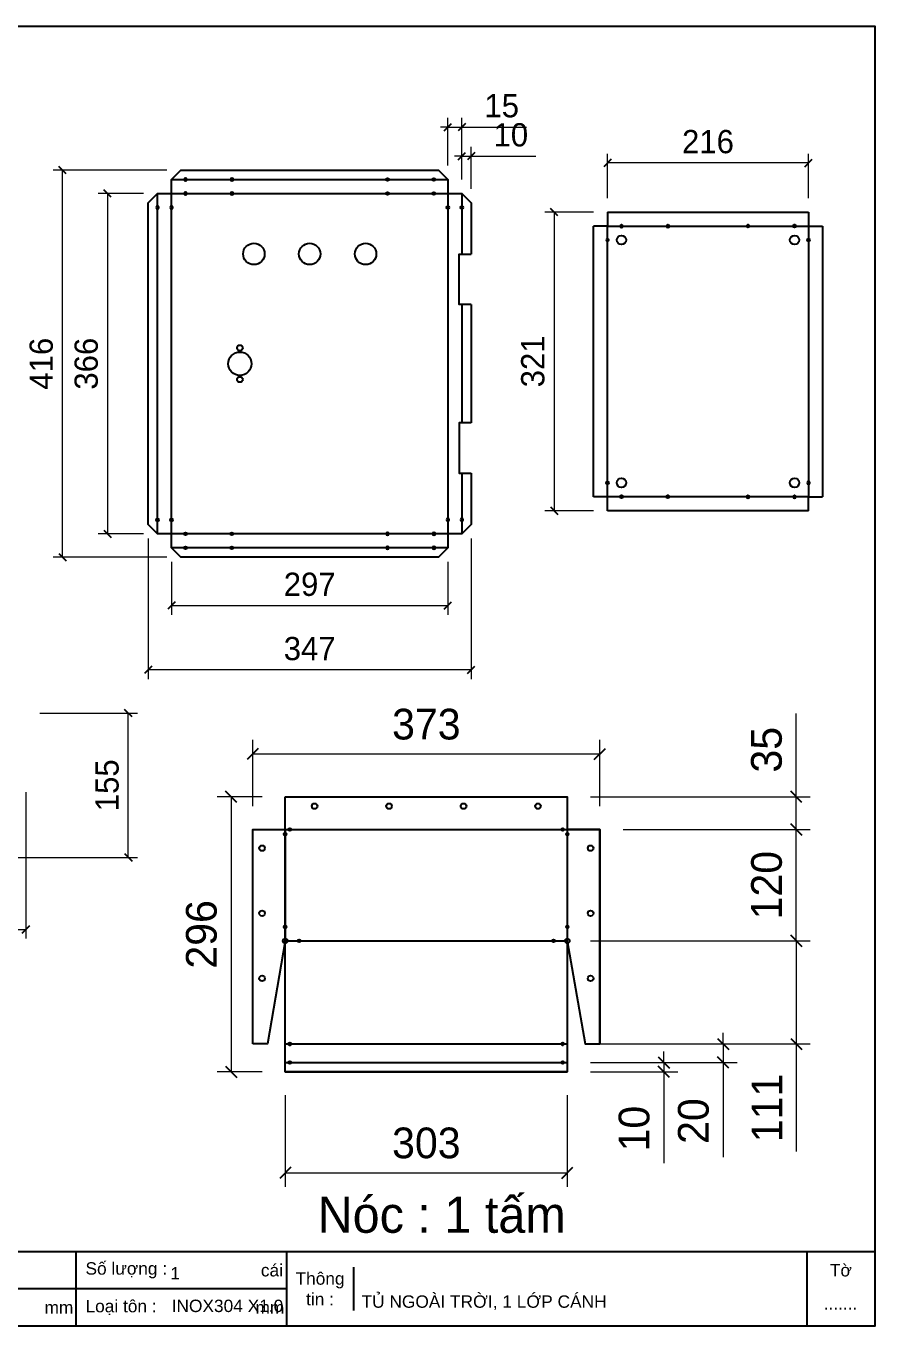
# Model space of a CAD drawing. Header units: millimetres. Extents: x 0 to 1977, y 0 to 1398.
# Drawn here: x 1064 to 1977, y 0 to 1398 of the extents above; entities that cross this region are included whole.
import ezdxf

# ---------------------------------------------------------------- set-up
doc = ezdxf.new("R2010")
doc.units = ezdxf.units.MM
for name, color, linetype in [('CNC', 7, 'Continuous'), ('DIM', 253, 'Continuous'), ('FIRE PROTECTION', 1, 'Continuous')]:
    doc.layers.add(name, color=color, linetype=linetype)
doc.styles.add('Arial', font='arial.ttf')
doc.dimstyles.new('Dim-25', dxfattribs={"dimtxt": 25, "dimasz": 8, "dimexe": 10, "dimexo": 15, "dimgap": 10, "dimtad": 1, "dimdec": 0, "dimtxsty": 'Standard', "dimblk": 'OBLIQUE', "dimcen": 10, "dimclrd": 5, "dimclre": 5, "dimclrt": 3, "dimazin": 3, "dimtfac": 1, "dimtdec": 0, "dimtmove": 0, "dimatfit": 3, "dimldrblk": 'OBLIQUE', "dimlwd": 9, "dimlwe": 9})
doc.dimstyles.new('Dim-33', dxfattribs={"dimtxt": 33, "dimasz": 12, "dimexe": 15, "dimexo": 25, "dimgap": 15, "dimtad": 1, "dimdec": 0, "dimtxsty": 'Standard', "dimblk": 'OBLIQUE', "dimcen": 10, "dimclrd": 5, "dimclre": 5, "dimclrt": 3, "dimazin": 3, "dimtfac": 1, "dimtdec": 0, "dimtmove": 0, "dimatfit": 3, "dimldrblk": 'OPEN30', "dimlwd": 9, "dimlwe": 9})

# ---------------------------------------------------------------- blocks, each defined once
blk = doc.blocks.new('KHUNG CHUẨN')
at = {"color": 7}
for p, q in [((19889.2, -28535.2), (16919.2, -28535.2)), ((18599.2, -28535.2), (18599.2, -28655.2)), ((18939.2, -28535.2), (18939.2, -28655.2)), ((19779.2, -28535.2), (19779.2, -28655.2)), ((19047.6, -28560.2), (19047.6, -28630.2)), ((18939.2, -28595.2), (16919.2, -28595.2))]:
    blk.add_line(p, q, dxfattribs=at)
blk.add_lwpolyline([(16919.2, -26555.2), (19889.2, -26555.2), (19889.2, -28655.2), (16919.2, -28655.2)], close=True, dxfattribs=at)
at = {"color": 2, "char_height": 20, "style": 'Arial'}
for s, insert, width, attachment_point in [('  Số lượng :', (18599.2, -28565.2), 917.634, 4), ('cái', (18897.9, -28565.2), 63.517, 4), ('Tờ', (19834.2, -28565.2), 110, 5), ('Thông\\Ptin :', (18993.4, -28595.2), 108.311, 5), ('mm', (18548.6, -28625.2), 73.831, 4), ('  Loại tôn :', (18599.2, -28625.2), 917.634, 4), ('mm', (18889.2, -28625.2), 917.634, 4)]:
    blk.add_mtext(s, dxfattribs=dict(at, insert=insert, width=width, attachment_point=attachment_point))
at = {"color": 3, "style": 'Arial'}
for tag, p in [('#01', (17055.6, -28580.1)), ('#02', (17431.4, -28580.1)), ('#03', (18030.6, -28580.1)), ('#08', (18751.7, -28580.1)), ('#10', (19064.8, -28580.1)), ('#04', (17024.8, -28634.6)), ('#05', (17308.5, -28633)), ('#06', (17632.7, -28633.7)), ('#07', (18002, -28634.7)), ('#09', (18753.8, -28632.6)), ('#11', (19060.3, -28625.7)), ('#12', (19806.5, -28628.9))]:
    blk.add_attdef(tag, p, '', height=20, dxfattribs=at)
blk = doc.blocks.new('*D19')
at = {"color": 0, "linetype": 'ByBlock', "lineweight": -2}
for p, q in [((1224.7, 778.5), (1216.7, 770.5)), ((1513.7, 770.5), (1521.7, 778.5))]:
    blk.add_line(p, q, dxfattribs=at)
at = {"layer": 'Defpoints', "color": 0, "transparency": 16777216}
for p in [(1220.7, 836.5), (1517.7, 836.5), (1517.7, 774.5)]:
    blk.add_point(p, dxfattribs=at)
at = {"layer": 'DIM', "color": 5, "lineweight": 9, "transparency": 16777216}
for p, q in [((1220.7, 821.5), (1220.7, 764.5)), ((1517.7, 821.5), (1517.7, 764.5)), ((1220.7, 774.5), (1517.7, 774.5))]:
    blk.add_line(p, q, dxfattribs=at)
at = {"layer": 'DIM', "color": 3, "transparency": 16777216, "insert": (1369.2, 797.2), "char_height": 25, "attachment_point": 5}
blk.add_mtext('297', dxfattribs=at)
blk = doc.blocks.new('_Oblique')
at = {"color": 0, "linetype": 'ByBlock', "lineweight": -2}
blk.add_line((-0.5, -0.5), (0.5, 0.5), dxfattribs=at)
blk = doc.blocks.new('*D20')
at = {"color": 0, "linetype": 'ByBlock', "lineweight": -2}
for p, q in [((1199.7, 709.3), (1191.7, 701.3)), ((1538.7, 701.3), (1546.7, 709.3))]:
    blk.add_line(p, q, dxfattribs=at)
at = {"layer": 'Defpoints', "color": 0, "transparency": 16777216}
for p in [(1195.7, 861.5), (1542.7, 861.5), (1195.7, 705.3)]:
    blk.add_point(p, dxfattribs=at)
at = {"layer": 'DIM', "color": 5, "lineweight": 9, "transparency": 16777216}
for p, q in [((1195.7, 846.5), (1195.7, 695.3)), ((1542.7, 846.5), (1542.7, 695.3)), ((1542.7, 705.3), (1195.7, 705.3))]:
    blk.add_line(p, q, dxfattribs=at)
at = {"layer": 'DIM', "color": 3, "transparency": 16777216, "insert": (1369.2, 728.1), "char_height": 25, "attachment_point": 5}
blk.add_mtext('347', dxfattribs=at)
blk = doc.blocks.new('f3daunguoc')
at = {"layer": 'CNC', "color": 2, "lineweight": -3}
blk.add_circle((0, 0), 1.5, dxfattribs=at)
blk = doc.blocks.new('*D21')
at = {"color": 5, "lineweight": 9, "ltscale": 3, "transparency": 16777216}
for p, q in [((1689.1, 1212.5), (1689.1, 1260.3)), ((1905.1, 1212.5), (1905.1, 1260.3)), ((1905.1, 1250.3), (1689.1, 1250.3))]:
    blk.add_line(p, q, dxfattribs=at)
at = {"color": 0, "linetype": 'ByBlock', "lineweight": -2}
for p, q in [((1693.1, 1254.3), (1685.1, 1246.3)), ((1901.1, 1246.3), (1909.1, 1254.3))]:
    blk.add_line(p, q, dxfattribs=at)
at = {"layer": 'Defpoints', "color": 0, "ltscale": 3, "transparency": 16777216}
for p in [(1689.1, 1250.3), (1689.1, 1197.5), (1905.1, 1197.5)]:
    blk.add_point(p, dxfattribs=at)
at = {"color": 3, "ltscale": 3, "transparency": 16777216, "insert": (1797.1, 1273.1), "char_height": 25, "attachment_point": 5}
blk.add_mtext('216', dxfattribs=at)
blk = doc.blocks.new('*D22')
at = {"color": 0, "linetype": 'ByBlock', "lineweight": -2}
for p, q in [((1635.8, 1193.5), (1627.8, 1201.5)), ((1627.8, 880.5), (1635.8, 872.5))]:
    blk.add_line(p, q, dxfattribs=at)
at = {"layer": 'Defpoints', "color": 0, "transparency": 16777216}
for p in [(1689.1, 1197.5), (1631.8, 876.5), (1689.1, 876.5)]:
    blk.add_point(p, dxfattribs=at)
at = {"layer": 'DIM', "color": 5, "lineweight": 9, "transparency": 16777216}
for p, q in [((1674.1, 1197.5), (1621.8, 1197.5)), ((1631.8, 1197.5), (1631.8, 876.5)), ((1674.1, 876.5), (1621.8, 876.5))]:
    blk.add_line(p, q, dxfattribs=at)
at = {"layer": 'DIM', "color": 3, "transparency": 16777216, "insert": (1609, 1037), "char_height": 25, "attachment_point": 5, "rotation": 90}
blk.add_mtext('321', dxfattribs=at)
blk = doc.blocks.new('*D23')
at = {"color": 0, "linetype": 'ByBlock', "lineweight": -2}
for p, q in [((1528.7, 1253.6), (1536.7, 1261.6)), ((1546.7, 1261.6), (1538.7, 1253.6))]:
    blk.add_line(p, q, dxfattribs=at)
at = {"color": 5, "lineweight": 9, "ltscale": 3, "transparency": 16777216}
for p, q in [((1532.7, 1232.5), (1532.7, 1267.6)), ((1542.7, 1222.5), (1542.7, 1267.6)), ((1532.7, 1257.6), (1524.7, 1257.6)), ((1532.7, 1257.6), (1542.7, 1257.6)), ((1542.7, 1257.6), (1612, 1257.6))]:
    blk.add_line(p, q, dxfattribs=at)
at = {"layer": 'Defpoints', "color": 0, "ltscale": 3, "transparency": 16777216}
for p in [(1542.7, 1257.6), (1532.7, 1217.5), (1542.7, 1207.5)]:
    blk.add_point(p, dxfattribs=at)
at = {"color": 3, "ltscale": 3, "transparency": 16777216, "insert": (1585.3, 1280.4), "char_height": 25, "attachment_point": 5}
blk.add_mtext('10', dxfattribs=at)
blk = doc.blocks.new('*D24')
at = {"color": 5, "lineweight": 9, "ltscale": 3, "transparency": 16777216}
for p, q in [((1517.7, 1288.9), (1509.7, 1288.9)), ((1517.7, 1247.5), (1517.7, 1298.9)), ((1517.7, 1288.9), (1532.7, 1288.9)), ((1532.7, 1232.5), (1532.7, 1298.9)), ((1532.7, 1288.9), (1602.3, 1288.9))]:
    blk.add_line(p, q, dxfattribs=at)
at = {"color": 0, "linetype": 'ByBlock', "lineweight": -2}
for p, q in [((1513.7, 1284.9), (1521.7, 1292.9)), ((1536.7, 1292.9), (1528.7, 1284.9))]:
    blk.add_line(p, q, dxfattribs=at)
at = {"layer": 'Defpoints', "color": 0, "ltscale": 3, "transparency": 16777216}
for p in [(1532.7, 1288.9), (1517.7, 1232.5), (1532.7, 1217.5)]:
    blk.add_point(p, dxfattribs=at)
at = {"color": 3, "ltscale": 3, "transparency": 16777216, "insert": (1575.5, 1311.7), "char_height": 25, "attachment_point": 5}
blk.add_mtext('15', dxfattribs=at)
blk = doc.blocks.new('*D25')
at = {"color": 0, "linetype": 'ByBlock', "lineweight": -2}
for p, q in [((1107.6, 1238.5), (1099.6, 1246.5)), ((1099.6, 830.5), (1107.6, 822.5))]:
    blk.add_line(p, q, dxfattribs=at)
at = {"color": 5, "lineweight": 9, "ltscale": 3, "transparency": 16777216}
for p, q in [((1215.7, 1242.5), (1093.6, 1242.5)), ((1103.6, 826.5), (1103.6, 1242.5)), ((1215.7, 826.5), (1093.6, 826.5))]:
    blk.add_line(p, q, dxfattribs=at)
at = {"layer": 'Defpoints', "color": 0, "ltscale": 3, "transparency": 16777216}
for p in [(1103.6, 1242.5), (1230.7, 1242.5), (1230.7, 826.5)]:
    blk.add_point(p, dxfattribs=at)
at = {"color": 3, "ltscale": 3, "transparency": 16777216, "insert": (1080.9, 1034.5), "char_height": 25, "attachment_point": 5, "rotation": 90}
blk.add_mtext('416', dxfattribs=at)
blk = doc.blocks.new('*D26')
at = {"color": 5, "lineweight": 9, "ltscale": 3, "transparency": 16777216}
for p, q in [((1190.7, 1217.5), (1142, 1217.5)), ((1152, 1217.5), (1152, 851.5)), ((1190.7, 851.5), (1142, 851.5))]:
    blk.add_line(p, q, dxfattribs=at)
at = {"color": 0, "linetype": 'ByBlock', "lineweight": -2}
for p, q in [((1156, 1213.5), (1148, 1221.5)), ((1148, 855.5), (1156, 847.5))]:
    blk.add_line(p, q, dxfattribs=at)
at = {"layer": 'Defpoints', "color": 0, "ltscale": 3, "transparency": 16777216}
for p in [(1205.7, 1217.5), (1152, 851.5), (1205.7, 851.5)]:
    blk.add_point(p, dxfattribs=at)
at = {"color": 3, "ltscale": 3, "transparency": 16777216, "insert": (1129.2, 1034.5), "char_height": 25, "attachment_point": 5, "rotation": 90}
blk.add_mtext('366', dxfattribs=at)
blk = doc.blocks.new('*D27')
at = {"color": 0, "linetype": 'ByBlock', "lineweight": -2}
for p, q in [((1898, 562.8), (1886, 574.8)), ((1886, 539.8), (1898, 527.8))]:
    blk.add_line(p, q, dxfattribs=at)
at = {"layer": 'Defpoints', "color": 0, "transparency": 16777216}
for p in [(1646, 568.8), (1892, 568.8), (1681, 533.8)]:
    blk.add_point(p, dxfattribs=at)
at = {"layer": 'DIM', "color": 5, "lineweight": 9, "transparency": 16777216}
for p, q in [((1892, 568.8), (1892, 658.3)), ((1671, 568.8), (1907, 568.8)), ((1892, 533.8), (1892, 568.8)), ((1706, 533.8), (1907, 533.8))]:
    blk.add_line(p, q, dxfattribs=at)
at = {"layer": 'DIM', "color": 3, "transparency": 16777216, "insert": (1860.1, 619.5), "char_height": 33, "attachment_point": 5, "rotation": 90}
blk.add_mtext('35', dxfattribs=at)
blk = doc.blocks.new('_Open30')
at = {"color": 0, "linetype": 'ByBlock', "lineweight": -2}
for p, q in [((-1, 0.27), (0, 0)), ((0, 0), (-1, -0.27)), ((0, 0), (-1, 0))]:
    blk.add_line(p, q, dxfattribs=at)
blk = doc.blocks.new('*D28')
at = {"color": 0, "linetype": 'ByBlock', "lineweight": -2}
for p, q in [((1290.9, 562.8), (1278.9, 574.8)), ((1278.9, 279.2), (1290.9, 267.2))]:
    blk.add_line(p, q, dxfattribs=at)
at = {"layer": 'Defpoints', "color": 0, "transparency": 16777216}
for p in [(1343, 568.8), (1284.9, 273.2), (1343, 273.2)]:
    blk.add_point(p, dxfattribs=at)
at = {"layer": 'DIM', "color": 5, "lineweight": 9, "transparency": 16777216}
for p, q in [((1318, 568.8), (1269.9, 568.8)), ((1284.9, 568.8), (1284.9, 273.2)), ((1318, 273.2), (1269.9, 273.2))]:
    blk.add_line(p, q, dxfattribs=at)
at = {"layer": 'DIM', "color": 3, "transparency": 16777216, "insert": (1253, 421), "char_height": 33, "attachment_point": 5, "rotation": 90}
blk.add_mtext('296', dxfattribs=at)
blk = doc.blocks.new('*D29')
at = {"color": 0, "linetype": 'ByBlock', "lineweight": -2}
for p, q in [((1314, 621), (1302, 609)), ((1675, 609), (1687, 621))]:
    blk.add_line(p, q, dxfattribs=at)
at = {"layer": 'Defpoints', "color": 0, "transparency": 16777216}
for p in [(1681, 615), (1308, 533.8), (1681, 533.8)]:
    blk.add_point(p, dxfattribs=at)
at = {"layer": 'DIM', "color": 5, "lineweight": 9, "transparency": 16777216}
for p, q in [((1308, 558.8), (1308, 630)), ((1681, 558.8), (1681, 630)), ((1308, 615), (1681, 615))]:
    blk.add_line(p, q, dxfattribs=at)
at = {"layer": 'DIM', "color": 3, "transparency": 16777216, "insert": (1494.5, 646.8), "char_height": 33, "attachment_point": 5}
blk.add_mtext('373', dxfattribs=at)
blk = doc.blocks.new('*D30')
at = {"color": 0, "linetype": 'ByBlock', "lineweight": -2}
for p, q in [((1743.7, 289.2), (1755.7, 277.2)), ((1755.7, 267.2), (1743.7, 279.2))]:
    blk.add_line(p, q, dxfattribs=at)
at = {"layer": 'Defpoints', "color": 0, "transparency": 16777216}
for p in [(1646, 283.2), (1749.7, 283.2), (1646, 273.2)]:
    blk.add_point(p, dxfattribs=at)
at = {"layer": 'DIM', "color": 5, "lineweight": 9, "transparency": 16777216}
for p, q in [((1749.7, 283.2), (1749.7, 295.2)), ((1671, 283.2), (1764.7, 283.2)), ((1749.7, 283.2), (1749.7, 273.2)), ((1671, 273.2), (1764.7, 273.2)), ((1749.7, 273.2), (1749.7, 175.1))]:
    blk.add_line(p, q, dxfattribs=at)
at = {"layer": 'DIM', "color": 3, "transparency": 16777216, "insert": (1717.9, 212.2), "char_height": 33, "attachment_point": 5, "rotation": 90}
blk.add_mtext('10', dxfattribs=at)
blk = doc.blocks.new('*D31')
at = {"color": 0, "linetype": 'ByBlock', "lineweight": -2}
for p, q in [((1807.5, 309.2), (1819.5, 297.2)), ((1819.5, 277.2), (1807.5, 289.2))]:
    blk.add_line(p, q, dxfattribs=at)
at = {"layer": 'Defpoints', "color": 0, "transparency": 16777216}
for p in [(1646, 303.2), (1646, 283.2), (1813.5, 283.2)]:
    blk.add_point(p, dxfattribs=at)
at = {"layer": 'DIM', "color": 5, "lineweight": 9, "transparency": 16777216}
for p, q in [((1813.5, 303.2), (1813.5, 315.2)), ((1671, 303.2), (1828.5, 303.2)), ((1813.5, 303.2), (1813.5, 283.2)), ((1671, 283.2), (1828.5, 283.2)), ((1813.5, 283.2), (1813.5, 181.5))]:
    blk.add_line(p, q, dxfattribs=at)
at = {"layer": 'DIM', "color": 3, "transparency": 16777216, "insert": (1781.6, 220.3), "char_height": 33, "attachment_point": 5, "rotation": 90}
blk.add_mtext('20', dxfattribs=at)
blk = doc.blocks.new('*D32')
at = {"color": 0, "linetype": 'ByBlock', "lineweight": -2}
for p, q in [((1898, 408), (1886, 420)), ((1886, 309.2), (1898, 297.2))]:
    blk.add_line(p, q, dxfattribs=at)
at = {"layer": 'Defpoints', "color": 0, "transparency": 16777216}
for p in [(1646, 414), (1681, 303.2), (1892, 303.2)]:
    blk.add_point(p, dxfattribs=at)
at = {"layer": 'DIM', "color": 5, "lineweight": 9, "transparency": 16777216}
for p, q in [((1671, 414), (1907, 414)), ((1892, 414), (1892, 303.2)), ((1706, 303.2), (1907, 303.2)), ((1892, 303.2), (1892, 187.7))]:
    blk.add_line(p, q, dxfattribs=at)
at = {"layer": 'DIM', "color": 3, "transparency": 16777216, "insert": (1860.4, 234.4), "char_height": 33, "attachment_point": 5, "rotation": 90}
blk.add_mtext('111', dxfattribs=at)
blk = doc.blocks.new('*D33')
at = {"color": 0, "linetype": 'ByBlock', "lineweight": -2}
for p, q in [((1898, 527.8), (1886, 539.8)), ((1886, 420), (1898, 408))]:
    blk.add_line(p, q, dxfattribs=at)
at = {"layer": 'Defpoints', "color": 0, "transparency": 16777216}
for p in [(1681, 533.8), (1892, 533.8), (1646, 414)]:
    blk.add_point(p, dxfattribs=at)
at = {"layer": 'DIM', "color": 5, "lineweight": 9, "transparency": 16777216}
for p, q in [((1706, 533.8), (1907, 533.8)), ((1892, 414), (1892, 533.8)), ((1671, 414), (1907, 414))]:
    blk.add_line(p, q, dxfattribs=at)
at = {"layer": 'DIM', "color": 3, "transparency": 16777216, "insert": (1860.2, 473.9), "char_height": 33, "attachment_point": 5, "rotation": 90}
blk.add_mtext('120', dxfattribs=at)
blk = doc.blocks.new('*D34')
at = {"color": 0, "linetype": 'ByBlock', "lineweight": -2}
for p, q in [((1349, 170.7), (1337, 158.7)), ((1640, 158.7), (1652, 170.7))]:
    blk.add_line(p, q, dxfattribs=at)
at = {"layer": 'Defpoints', "color": 0, "transparency": 16777216}
for p in [(1343, 273.2), (1646, 273.2), (1646, 164.7)]:
    blk.add_point(p, dxfattribs=at)
at = {"layer": 'DIM', "color": 5, "lineweight": 9, "transparency": 16777216}
for p, q in [((1343, 248.2), (1343, 149.7)), ((1646, 248.2), (1646, 149.7)), ((1343, 164.7), (1646, 164.7))]:
    blk.add_line(p, q, dxfattribs=at)
at = {"layer": 'DIM', "color": 3, "transparency": 16777216, "insert": (1494.5, 196.6), "char_height": 33, "attachment_point": 5}
blk.add_mtext('303', dxfattribs=at)
blk = doc.blocks.new('*D37')
at = {"color": 0, "linetype": 'ByBlock', "lineweight": -2}
for p, q in [((1178.3, 654.8), (1170.3, 662.8)), ((1170.3, 507.8), (1178.3, 499.8))]:
    blk.add_line(p, q, dxfattribs=at)
at = {"layer": 'Defpoints', "color": 0, "transparency": 16777216}
for p in [(1064.4, 658.8), (1174.3, 658.8), (1039.4, 503.8)]:
    blk.add_point(p, dxfattribs=at)
at = {"layer": 'DIM', "color": 5, "lineweight": 9, "transparency": 16777216}
for p, q in [((1079.4, 658.8), (1184.3, 658.8)), ((1174.3, 503.8), (1174.3, 658.8)), ((1054.4, 503.8), (1184.3, 503.8))]:
    blk.add_line(p, q, dxfattribs=at)
at = {"layer": 'DIM', "color": 3, "transparency": 16777216, "insert": (1151.6, 581.3), "char_height": 25, "attachment_point": 5, "rotation": 90}
blk.add_mtext('155', dxfattribs=at)
blk = doc.blocks.new('*D40')
at = {"color": 0, "linetype": 'ByBlock', "lineweight": -2}
for p, q in [((768.4, 430.4), (760.4, 422.4)), ((1060.4, 422.4), (1068.4, 430.4))]:
    blk.add_line(p, q, dxfattribs=at)
at = {"layer": 'Defpoints', "color": 0, "transparency": 16777216}
for p in [(764.4, 588.8), (1064.4, 588.8), (1064.4, 426.4)]:
    blk.add_point(p, dxfattribs=at)
at = {"layer": 'DIM', "color": 5, "lineweight": 9, "transparency": 16777216}
for p, q in [((764.4, 573.8), (764.4, 416.4)), ((1064.4, 573.8), (1064.4, 416.4)), ((764.4, 426.4), (1064.4, 426.4))]:
    blk.add_line(p, q, dxfattribs=at)
at = {"layer": 'DIM', "color": 3, "transparency": 16777216, "insert": (914.4, 449.2), "char_height": 25, "attachment_point": 5}
blk.add_mtext('300', dxfattribs=at)

msp = doc.modelspace()

# ---------------------------------------------------------------- linework, layer by layer
for p, q in [((1343, 568.8), (1646, 568.8)), ((1308, 533.8), (1681, 533.8)), ((1681, 533.8), (1681, 304.2)), ((1343, 414), (1646, 414)), ((1343, 303.2), (1646, 303.2)), ((1343, 283.2), (1646, 283.2)), ((1343, 273.2), (1646, 273.2))]:
    msp.add_line(p, q)
at = {"color": 7}
for points in [[(1542.7, 916.8), (1542.7, 861.5), (1532.7, 851.5), (1517.7, 851.5), (1517.7, 836.5), (1507.7, 826.5), (1230.7, 826.5), (1220.7, 836.5), (1220.7, 851.5), (1205.7, 851.5), (1195.7, 861.5), (1195.7, 1207.5), (1205.7, 1217.5), (1220.7, 1217.5), (1220.7, 1232.5), (1230.7, 1242.5), (1507.7, 1242.5), (1517.7, 1232.5), (1517.7, 1217.5), (1532.7, 1217.5), (1542.7, 1207.5), (1542.7, 1152.3)], [(1220.7, 1232.5), (1517.7, 1232.5)], [(1205.7, 851.5), (1205.7, 1217.5)], [(1532.7, 1217.5), (1532.7, 1152.3)], [(1532.7, 1098.3), (1532.7, 970.8)], [(1542.7, 1098.3), (1542.7, 970.8)], [(1532.7, 916.8), (1532.7, 851.5)], [(1517.7, 836.5), (1220.7, 836.5)]]:
    msp.add_lwpolyline(points, dxfattribs=at)
msp.add_lwpolyline([(1220.7, 1217.5), (1517.7, 1217.5), (1517.7, 851.5), (1220.7, 851.5)], close=True, dxfattribs=at)
at = {"ltscale": 3}
for points in [[(1689.1, 1197.5), (1689.1, 1182.5), (1674.1, 1182.5)], [(1689.1, 1197.5), (1905.1, 1197.5)], [(1905.1, 1197.5), (1905.1, 1182.5), (1920.1, 1182.5)], [(1674.1, 891.5), (1674.1, 1182.5)], [(1920.1, 1182.5), (1920.1, 891.5)], [(1689.1, 876.5), (1689.1, 891.5), (1674.1, 891.5)], [(1905.1, 876.5), (1905.1, 891.5), (1920.1, 891.5)], [(1905.1, 876.5), (1689.1, 876.5)]]:
    msp.add_lwpolyline(points, dxfattribs=at)
msp.add_lwpolyline([(1689.1, 891.5), (1689.1, 1182.5), (1905.1, 1182.5), (1905.1, 891.5)], close=True, dxfattribs=at)
at = {"color": 2}
for points in [[(1542.7, 1098.3), (1529.7, 1098.3), (1529.7, 1152.3), (1542.7, 1152.3)], [(1542.7, 970.8), (1529.7, 970.8), (1529.7, 916.8), (1542.7, 916.8)]]:
    msp.add_lwpolyline(points, dxfattribs=at)
msp.add_lwpolyline([(1343, 568.8), (1646, 568.8), (1646, 273.2), (1343, 273.2)], close=True)
at = {"color": 7, "linetype": 'Continuous'}
for points in [[(1308, 303.2), (1308, 533.8), (1343, 533.8), (1343, 414), (1324, 303.2)], [(1681, 303.2), (1681, 533.8), (1646, 533.8), (1646, 414), (1665, 303.2)]]:
    msp.add_lwpolyline(points, close=True, dxfattribs=at)
at = {"color": 2, "ltscale": 3}
for centre, radius in [((1309.2, 1152.5), 11.5), ((1369.2, 1152.5), 11.5), ((1429.2, 1152.5), 11.5), ((1704.1, 1167.5), 5), ((1890.1, 1167.5), 5), ((1704.1, 906.5), 5), ((1890.1, 906.5), 5), ((1374.5, 558.8), 3), ((1454.5, 558.8), 3), ((1534.5, 558.8), 3), ((1614.5, 558.8), 3), ((1318, 513.7), 3), ((1671, 513.7), 3), ((1318, 443.7), 3), ((1671, 443.7), 3), ((1343, 414), 2.5), ((1646, 414), 2.5), ((1318, 373.7), 3), ((1671, 373.7), 3)]:
    msp.add_circle(centre, radius, dxfattribs=at)
at = {"color": 2}
for centre, radius in [((1294.2, 1051.5), 3), ((1294.2, 1034.5), 12.5), ((1294.2, 1017.5), 3), ((1348, 533.8), 1.5), ((1641, 533.8), 1.5), ((1343, 528.8), 1.5), ((1646, 528.8), 1.5), ((1343, 429), 1.5), ((1646, 429), 1.5), ((1358, 414), 1.5), ((1631, 414), 1.5), ((1348, 303.2), 1.5), ((1641, 303.2), 1.5), ((1348, 283.2), 1.5), ((1641, 283.2), 1.5)]:
    msp.add_circle(centre, radius, dxfattribs=at)
at = {"layer": 'FIRE PROTECTION', "linetype": 'Continuous'}
msp.add_lwpolyline([(1308, 303.2), (1308, 533.8), (1343, 533.8), (1343, 414), (1324, 303.2)], close=True, dxfattribs=at)

# ---------------------------------------------------------------- block references
at = {"color": 3}
ref = msp.add_blockref('KHUNG CHUẨN', (-11259.8, 19070), dxfattribs=dict(at, xscale=0.665500000002794, yscale=0.665500000002794, zscale=0.665500000002794))
ref.add_attrib('#08', '1', (1219.5, 50), dxfattribs={"color": 3, "height": 13.3, "style": 'Arial'})
ref.add_attrib('#09', 'INOX304 X1.0', (1220.9, 15), dxfattribs={"color": 3, "height": 13.31, "style": 'Arial'})
ref.add_attrib('#11', 'TỦ NGOÀI TRỜI, 1 LỚP CÁNH', (1424.9, 19.6), dxfattribs={"color": 3, "height": 13.31, "style": 'Arial'})
ref.add_attrib('#12', '.......', (1921.4, 17.5), dxfattribs={"color": 3, "height": 13.31, "style": 'Arial'})
at = {"lineweight": -3, "xscale": -1, "rotation": 180}
for p in [(1235.7, 1232.5), (1285.7, 1232.5), (1235.7, 1217.5), (1285.7, 1217.5), (1205.7, 1202.5), (1220.7, 1202.5), (1704.1, 1182.5), (1754.1, 1182.5), (1689.1, 1167.5)]:
    msp.add_blockref('f3daunguoc', p, dxfattribs=at)
at = {"lineweight": -3, "rotation": 180}
for p in [(1452.7, 1232.5), (1502.7, 1232.5), (1452.7, 1217.5), (1502.7, 1217.5), (1517.7, 1202.5), (1532.7, 1202.5), (1840.1, 1182.5), (1890.1, 1182.5), (1905.1, 1167.5)]:
    msp.add_blockref('f3daunguoc', p, dxfattribs=at)
at = {"lineweight": -3}
for p in [(1689.1, 906.5), (1704.1, 891.5), (1754.1, 891.5), (1205.7, 866.5), (1220.7, 866.5), (1235.7, 851.5), (1285.7, 851.5), (1235.7, 836.5), (1285.7, 836.5)]:
    msp.add_blockref('f3daunguoc', p, dxfattribs=at)
at = {"lineweight": -3, "xscale": -1}
for p in [(1905.1, 906.5), (1840.1, 891.5), (1890.1, 891.5), (1517.7, 866.5), (1532.7, 866.5), (1452.7, 851.5), (1502.7, 851.5), (1452.7, 836.5), (1502.7, 836.5)]:
    msp.add_blockref('f3daunguoc', p, dxfattribs=at)

# ---------------------------------------------------------------- texts
at = {"color": 2, "insert": (1511, 119.4), "char_height": 39, "width": 874, "attachment_point": 5}
msp.add_mtext('Nóc : 1 tấm', dxfattribs=at)

# ---------------------------------------------------------------- dimensions: what is measured, and where the dimension line sits
at = {"ltscale": 3}
for base, p1, p2, picture, middle in [((1532.7, 1288.9), (1517.7, 1232.5), (1532.7, 1217.5), '*D24', (1575.5, 1311.7)), ((1542.7, 1257.6), (1532.7, 1217.5), (1542.7, 1207.5), '*D23', (1585.3, 1280.4)), ((1689.1, 1250.3), (1905.1, 1197.5), (1689.1, 1197.5), '*D21', (1797.1, 1273.1))]:
    dim = msp.add_linear_dim(base=base, p1=p1, p2=p2, dimstyle='Dim-25', dxfattribs=at)
    dim.commit()
    dim.dimension.update_dxf_attribs({"geometry": picture, "text_midpoint": middle})
dim = msp.add_linear_dim(base=(1103.6, 1242.5), p1=(1230.7, 826.5), p2=(1230.7, 1242.5), angle=90, dimstyle='Dim-25', dxfattribs=at)
dim.commit()
dim.dimension.update_dxf_attribs({"geometry": '*D25', "text_midpoint": (1080.9, 1034.5)})
dim = msp.add_linear_dim(base=(1152, 851.5), p1=(1205.7, 1217.5), p2=(1205.7, 851.5), angle=90, dimstyle='Dim-25', dxfattribs=at)
dim.commit()
dim.dimension.update_dxf_attribs({"geometry": '*D26', "text_midpoint": (1152, 1034.5), "dimtype": 160})
at = {"layer": 'DIM', "color": 0}
dim = msp.add_linear_dim(base=(1631.8, 876.5), p1=(1689.1, 1197.5), p2=(1689.1, 876.5), angle=90, dimstyle='Dim-25', dxfattribs=at)
dim.commit()
dim.dimension.update_dxf_attribs({"geometry": '*D22', "text_midpoint": (1609, 1037)})
dim = msp.add_linear_dim(base=(1195.7, 705.3), p1=(1542.7, 861.5), p2=(1195.7, 861.5), dimstyle='Dim-25', dxfattribs=at)
dim.commit()
dim.dimension.update_dxf_attribs({"geometry": '*D20', "text_midpoint": (1369.2, 705.3), "dimtype": 160})
dim = msp.add_linear_dim(base=(1517.7, 774.5), p1=(1220.7, 836.5), p2=(1517.7, 836.5), dimstyle='Dim-25', dxfattribs=at)
dim.commit()
dim.dimension.update_dxf_attribs({"geometry": '*D19', "text_midpoint": (1369.2, 797.2)})
at = {"layer": 'DIM', "color": 7}
dim = msp.add_linear_dim(base=(1174.3, 658.8), p1=(1039.4, 503.8), p2=(1064.4, 658.8), angle=90, dimstyle='Dim-25', dxfattribs=at)
dim.commit()
dim.dimension.update_dxf_attribs({"geometry": '*D37', "text_midpoint": (1151.6, 581.3)})
at = {"layer": 'DIM'}
for base, p1, p2, picture, middle in [((1681, 615), (1308, 533.8), (1681, 533.8), '*D29', (1494.5, 646.8)), ((1646, 164.7), (1343, 273.2), (1646, 273.2), '*D34', (1494.5, 196.6))]:
    dim = msp.add_linear_dim(base=base, p1=p1, p2=p2, dimstyle='Dim-33', dxfattribs=at)
    dim.commit()
    dim.dimension.update_dxf_attribs({"geometry": picture, "text_midpoint": middle})
for base, p1, p2, picture, middle in [((1892, 568.8), (1681, 533.8), (1646, 568.8), '*D27', (1860.1, 619.5)), ((1284.9, 273.2), (1343, 568.8), (1343, 273.2), '*D28', (1253, 421)), ((1892, 533.8), (1646, 414), (1681, 533.8), '*D33', (1860.2, 473.9))]:
    dim = msp.add_linear_dim(base=base, p1=p1, p2=p2, angle=90, dimstyle='Dim-33', dxfattribs=at)
    dim.commit()
    dim.dimension.update_dxf_attribs({"geometry": picture, "text_midpoint": middle})
at = {"layer": 'DIM', "color": 2}
dim = msp.add_linear_dim(base=(1064.4, 426.4), p1=(764.4, 588.8), p2=(1064.4, 588.8), angle=180, dimstyle='Dim-25', dxfattribs=at)
dim.commit()
dim.dimension.update_dxf_attribs({"geometry": '*D40', "text_midpoint": (914.4, 426.4), "dimtype": 160})
at = {"layer": 'DIM'}
for base, p1, p2, picture, middle in [((1892, 303.2), (1646, 414), (1681, 303.2), '*D32', (1892, 234.4)), ((1813.5, 283.2), (1646, 303.2), (1646, 283.2), '*D31', (1813.5, 220.3)), ((1749.7, 283.2), (1646, 273.2), (1646, 283.2), '*D30', (1749.7, 212.2))]:
    dim = msp.add_linear_dim(base=base, p1=p1, p2=p2, angle=90, dimstyle='Dim-33', dxfattribs=at)
    dim.commit()
    dim.dimension.update_dxf_attribs({"geometry": picture, "text_midpoint": middle, "dimtype": 160})

doc.saveas('drawing.dxf')
